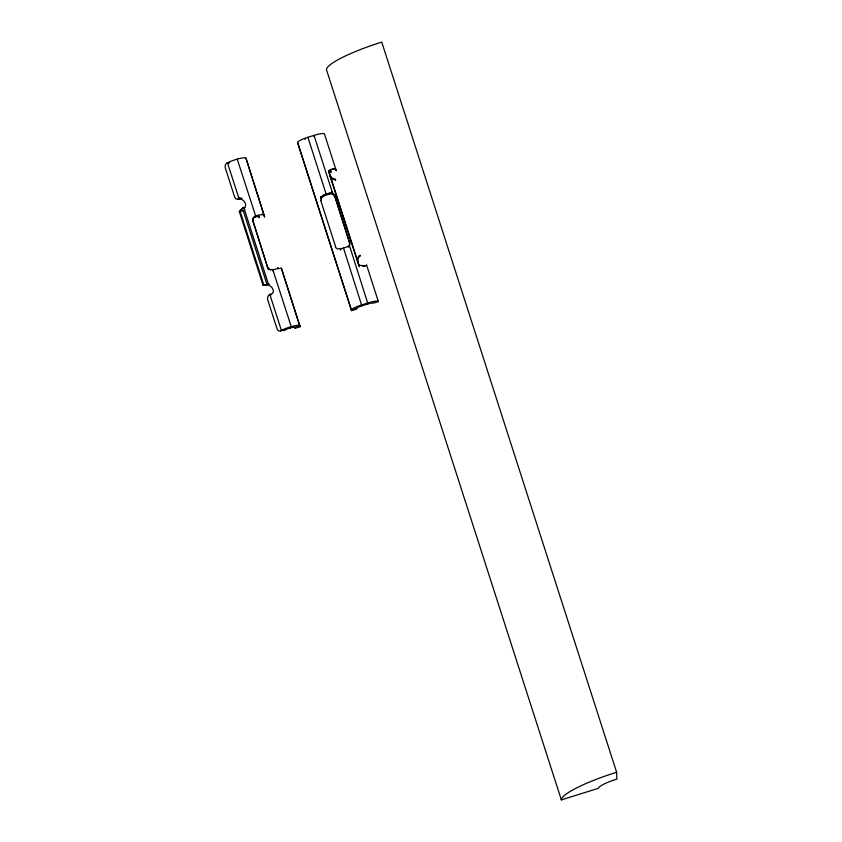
<?xml version="1.0" encoding="UTF-8"?>
<svg xmlns="http://www.w3.org/2000/svg" width="842" height="842" viewBox="0 0 842 842"><rect width="100%" height="100%" fill="white"/><g stroke="black" fill="none" stroke-linecap="round" stroke-linejoin="round"><path stroke-width="1.26" d="M321.423 198.017L323.033 196.323M280.491 330.885L281.396 330.401L269.914 294.711L269.008 295.195A3.894 2.6 81 0 0 267.819 300.12L276.955 328.506A3.894 2.6 81 0 0 280.491 330.885L285.396 329.769A5.452 0.916 -17.8 0 1 290.269 327.917L291.258 326.664A10.893 1.842 -17.8 0 1 299.91 325.854L299.941 326.78L294.753 328.401L294.721 327.485L299.91 325.854L281.365 268.166L280.144 268.366M290.269 327.917L291.258 326.664L272.84 269.829L272.797 270.829M244.78 209.479L243.327 210.9L267.019 284.575L263.02 285.206L239.328 211.531L242.77 208.185A11.409 3.652 -26.6 0 1 242.959 208.016L243.717 207.343L268.472 284.27L267.524 284.396A11.135 1.947 0.3 0 0 266.651 284.554L263.841 285.101L239.959 210.858L242.243 208.679A11.135 1.631 -35.9 0 1 242.959 208.016L244.98 207.7M359.418 266.661L328.906 171.61L331.895 169.2L334.053 168.789A11.546 4.789 -18.6 0 1 336.284 170.789L324.475 134.046A10.893 1.842 -17.8 0 0 314.013 135.383L307.898 137.299A10.893 1.842 -17.8 0 0 297.573 142.456L351.503 310.645L356.703 309.025L356.671 308.404A5.452 0.916 -17.8 0 1 361.839 305.825L367.954 303.909A5.452 0.916 -17.8 0 1 373.185 303.246L378.374 301.615L366.554 264.872A11.546 1.021 -17.1 0 1 365.281 265.851L362.997 266.567M239.602 197.828A3.894 2.6 81 0 0 242.064 198.375L238.065 199.007A3.894 2.6 81 0 1 234.529 196.618L225.393 168.232A3.894 2.6 81 0 1 226.582 163.316L227.487 162.832A10.893 1.842 -17.8 0 1 237.233 159.127L237.349 159.085A10.893 1.842 -17.8 0 1 246.001 158.285L264.577 216.847L246.001 158.285M238.065 199.007L240.97 198.207M365.165 265.904L360.397 265.388M329.496 170.21L334.053 168.789M331.885 191.787L332.674 194.249A3.894 3.831 -2.1 0 0 329.748 194.018L326.222 195.123A5.452 0.916 -17.8 0 0 323.254 196.218L323.223 195.176A10.893 1.842 -17.8 0 1 326.18 194.165L329.706 193.06A3.894 3.831 -2.1 0 1 332.643 193.292L314.013 135.383L314.045 136.341M340.578 250.063L340.547 249.022A10.893 1.842 -17.8 0 1 343.504 248.011L347.03 246.906A3.894 3.831 -2.1 0 0 349.293 245.054A3.884 3.778 26.5 0 0 349.535 242.117L334.59 195.565A3.884 3.873 -68.9 0 0 332.685 193.26M356.671 308.404L351.482 310.035L351.503 310.645M561.361 799.9L598.462 788.291A19.45 3.284 -17.8 0 1 616.881 779.082L616.628 772.261L381.752 42.1A58.361 9.862 -17.8 0 0 326.486 69.739L561.361 799.9A58.361 9.862 -17.8 0 1 616.628 772.261M252.905 220.825L267.924 268.366L252.905 220.825A3.821 3.715 -60.3 0 1 255.442 215.994L255.642 215.952A10.893 1.842 -17.8 0 1 261.957 214.668M272.84 269.829L272.966 269.798A10.893 1.842 -17.8 0 1 279.281 268.514M263.02 285.206L269.44 284.143M266.914 284.512L267.524 284.396M229.498 162.517L227.487 162.832L238.97 198.512M226.582 163.316L229.582 162.843M239.328 211.531L243.327 210.9M269.008 295.195L271.008 294.879M285.396 329.769L281.396 330.401A10.893 1.842 -17.8 0 1 291.132 326.696M262.809 214.71L264.546 215.92M359.734 265.23L358.966 265.041M328.475 170.473L328.906 171.61M330.306 169.968L331.095 172.421A5.694 2.358 -18.6 0 0 328.769 171.221M328.885 172.473L359.06 266.272M334.59 195.565L349.598 243.075A3.842 3.463 -42.9 0 1 349.104 245.885M349.293 245.054L367.954 303.909M307.898 137.299L326.18 194.165M343.504 248.011L361.839 305.825M320.518 196.533L321.318 199.038L321.297 198.428M320.697 200.354L335.674 246.895M297.573 142.456L351.482 310.035A10.893 1.842 -17.8 0 1 361.797 304.878L367.922 302.962A10.893 1.842 -17.8 0 1 378.374 301.615M299.941 326.78L281.365 268.219M258.336 215.215L259.136 217.689L259.104 216.773A5.452 0.916 -17.8 0 0 255.484 216.983L255.442 216.005M237.233 159.127L255.642 215.952M349.567 242.107L349.598 243.075M329.706 193.06L329.748 194.018M332.632 194.344A3.842 3.642 41.2 0 1 334.527 196.554M321.528 198.154A4.631 0.737 -45.9 0 1 321.181 198.28M305.014 139.34A5.452 0.916 -17.8 0 1 305.341 139.193M290.395 327.885A5.452 0.916 -17.8 0 1 294.721 327.485M284.491 330.253A3.894 2.6 81 0 1 282.028 329.706M349.325 246.011A3.894 3.831 -2.1 0 1 348.377 247.159M340.336 248.485A4.084 3.368 -41 0 1 335.495 246.98M321.265 200.185A4.084 3.189 84.5 0 1 323.275 195.376M278.313 267.724A8.399 1.642 8.4 0 1 277.513 267.735M262.136 214.278A8.399 4.494 -61.3 0 1 262.893 214.573M255.021 217.173A3.294 2.736 -47.7 0 1 255.484 217.015M272.65 269.514A3.821 3.221 3.9 0 1 267.935 267.356M270.493 270.103A3.652 2.484 6.5 0 1 270.177 270.008M269.219 269.556A3.652 2.484 6.5 0 1 268.903 269.335M268.514 269.566A3.705 3.536 -65.8 0 1 268.124 269.008M253.021 221.793A3.705 3.421 -83.6 0 1 252.853 220.383M252.758 220.383A3.652 3.557 -74.3 0 1 254.642 217.215M239.16 198.933A5.241 3.526 44.9 0 1 245.275 203.175A5.241 3.526 44.9 0 1 242.885 207.837M267.703 285.038A5.241 3.568 47.3 0 1 273.229 290.174A5.241 3.568 47.3 0 1 269.787 294.037M360.05 255.989L360.018 255.137A5.841 5.747 -2.1 0 0 357.85 261.557L357.871 262.409A5.841 5.747 -2.1 0 1 360.05 255.989M335.59 179.946L335.558 179.093A5.841 5.747 -2.1 0 1 330.032 175.094L330.064 175.946A5.841 5.747 -2.1 0 0 335.59 179.946"/></g></svg>
